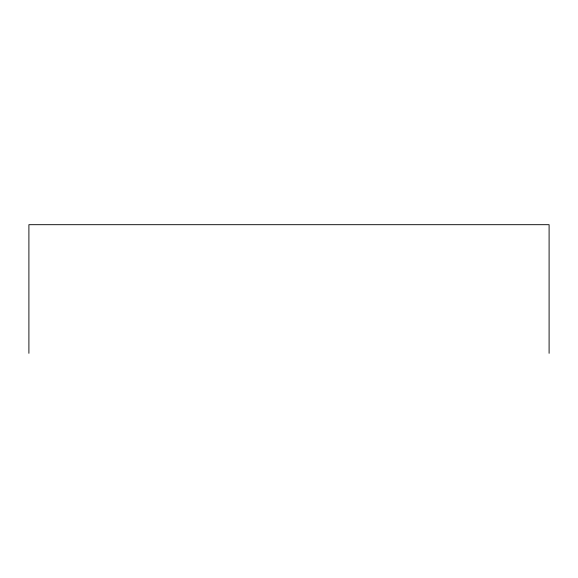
<?xml version="1.0" encoding="UTF-8"?>
<svg xmlns="http://www.w3.org/2000/svg" width="578" height="578" viewBox="0 0 578 578"><rect width="100%" height="100%" fill="white"/><g stroke="black" fill="none" stroke-linecap="round" stroke-linejoin="round"><path stroke-width="0.87" d="M549.1 353.31L549.1 224.69L28.9 224.69L28.9 353.31"/></g></svg>
